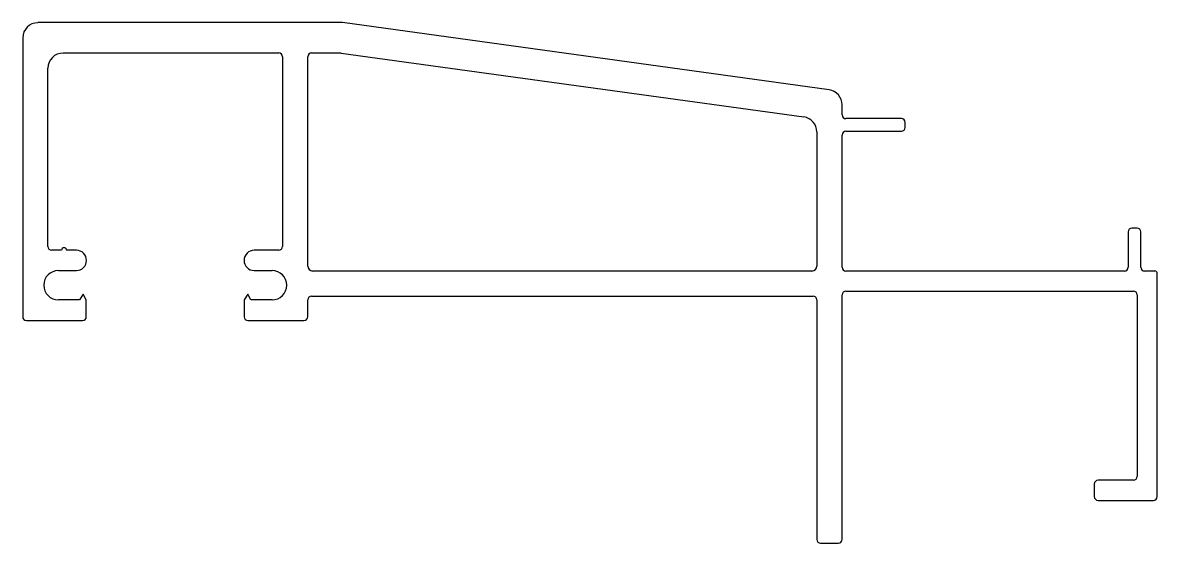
# Model space of a CAD drawing. Extents: x -37 to 78, y -29 to 23.
import ezdxf

# ---------------------------------------------------------------- set-up
doc = ezdxf.new("R2010")
doc.units = 0
doc.header["$MEASUREMENT"] = 0
doc.layers.get('0').update_dxf_attribs({"linetype": 'CONTINUOUS'})

msp = doc.modelspace()

# ---------------------------------------------------------------- linework, layer by layer
for p, q in [((-4.55, 23.48), (-35.23, 23.48)), ((44.48, 16.71), (-4.55, 23.48)), ((-36.76, 21.95), (-36.76, -6.14)), ((-32.69, 20.43), (-10.96, 20.43)), ((-10.58, 20.05), (-10.58, 0.93)), ((-8.04, -1.04), (-8.04, 20.05)), ((-7.66, 20.43), (-4.87, 20.43)), ((-4.66, 20.41), (41.94, 13.98)), ((-34.22, 12.54), (-34.22, 18.9)), ((45.79, 14.19), (45.79, 15.2)), ((51.76, 13.81), (46.18, 13.81)), ((52.14, 12.92), (52.14, 13.43)), ((-34.22, 10.2), (-34.22, 12.54)), ((43.25, 12.47), (43.25, -1.04)), ((45.79, -1.16), (45.79, 12.16)), ((46.18, 12.54), (51.76, 12.54)), ((-34.22, 0.93), (-34.22, 10.2)), ((74.61, 2.4), (74.61, -1.16)), ((75.5, 2.78), (74.99, 2.78)), ((75.88, -1.16), (75.88, 2.4)), ((-32.84, 0.55), (-33.84, 0.55)), ((-31.35, 0.55), (-32.34, 0.55)), ((-10.96, 0.55), (-13.44, 0.55)), ((-33.15, -1.49), (-31.35, -1.49)), ((-13.44, -1.49), (-11.64, -1.49)), ((42.75, -1.54), (-7.54, -1.54)), ((74.23, -1.54), (46.18, -1.54)), ((77.29, -1.54), (76.26, -1.54)), ((77.54, -24.27), (77.54, -1.79)), ((-31.04, -4.45), (-33.15, -4.45)), ((-30.67, -3.87), (-31.04, -4.45)), ((-30.35, -4.45), (-30.67, -3.87)), ((-30.35, -6.14), (-30.35, -4.45)), ((-14.08, -3.87), (-14.45, -4.45)), ((-14.45, -4.45), (-14.45, -6.14)), ((-13.76, -4.45), (-14.08, -3.87)), ((-11.64, -4.45), (-13.76, -4.45)), ((-8.04, -6.14), (-8.04, -4.46)), ((-7.66, -4.08), (42.87, -4.08)), ((43.25, -4.46), (43.25, -28.59)), ((45.79, -28.59), (45.79, -3.95)), ((46.18, -3.57), (75.13, -3.57)), ((75.51, -3.95), (75.51, -22.24)), ((-36.38, -6.52), (-30.73, -6.52)), ((-14.07, -6.52), (-8.42, -6.52)), ((75.13, -22.62), (71.58, -22.62)), ((71.19, -23), (71.19, -24.27)), ((71.58, -24.65), (77.16, -24.65)), ((43.63, -28.97), (45.41, -28.97))]:
    msp.add_line(p, q)
for centre, radius, start, end in [((-35.23, 21.95), 1.52, 90, 180), ((-32.69, 18.9), 1.52, 90, 180), ((-10.96, 20.05), 0.381, 0, 90), ((-7.66, 20.05), 0.381, 90, 180), ((-4.87, 18.9), 1.52, 82.1406, 90), ((44.27, 15.2), 1.52, 360, 82.1406), ((41.73, 12.47), 1.52, 0, 82.1406), ((46.18, 14.19), 0.381, 180, 270), ((51.76, 13.43), 0.381, 360, 90), ((51.76, 12.92), 0.381, 270, 0), ((46.18, 12.16), 0.381, 90, 180), ((74.99, 2.4), 0.381, 90, 180), ((75.5, 2.4), 0.381, 0, 90), ((-33.84, 0.93), 0.38, 180, 270), ((-32.59, 0.55), 0.25, 0, 180), ((-31.35, -0.47), 1.02, 270, 90), ((-13.44, -0.47), 1.02, 90, 270), ((-10.96, 0.93), 0.38, 270, 0), ((-7.54, -1.04), 0.5, 180, 270), ((42.75, -1.04), 0.5, 270, 0), ((-33.15, -2.97), 1.48, 90, 270), ((-11.64, -2.97), 1.48, 270, 90), ((46.18, -1.16), 0.381, 180, 270), ((74.23, -1.16), 0.381, 270, 360), ((76.26, -1.16), 0.381, 180, 270), ((77.29, -1.79), 0.254, 360, 90), ((-7.66, -4.46), 0.38, 90, 180), ((42.87, -4.46), 0.38, 0, 90), ((46.18, -3.95), 0.381, 90, 180), ((75.13, -3.95), 0.381, 360, 90), ((-36.38, -6.14), 0.38, 180, 270), ((-30.73, -6.14), 0.38, 270, 360), ((-14.07, -6.14), 0.38, 180, 270), ((-8.42, -6.14), 0.38, 270, 360), ((71.58, -23), 0.381, 90, 180), ((75.13, -22.24), 0.381, 270, 0), ((71.58, -24.27), 0.381, 180, 270), ((77.16, -24.27), 0.381, 270, 360), ((43.63, -28.59), 0.38, 180, 270), ((45.41, -28.59), 0.38, 270, 360)]:
    msp.add_arc(centre, radius, start, end)

doc.saveas('drawing.dxf')
